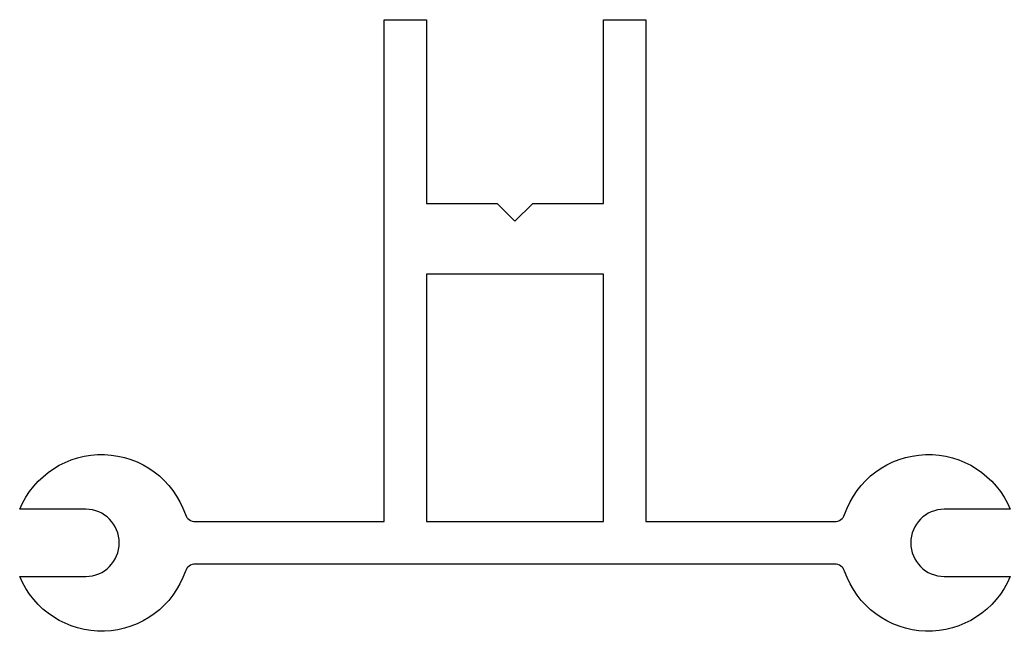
# Model space of a CAD drawing. Extents: x 145.1 to 173.1, y 218 to 235.3.
import ezdxf

# ---------------------------------------------------------------- set-up
doc = ezdxf.new("R2010")
doc.units = 0
doc.header["$LTSCALE"] = 15
doc.layers.get('0').update_dxf_attribs({"linetype": 'CONTINUOUS'})

msp = doc.modelspace()

# ---------------------------------------------------------------- linework, layer by layer
at = {"color": 0, "linetype": 'BYBLOCK'}
msp.add_lwpolyline([(150.071, 221.098), (155.407, 221.098), (155.407, 235.298), (156.607, 235.298), (156.607, 230.098), (158.607, 230.098), (159.107, 229.598), (159.607, 230.098), (161.607, 230.098), (161.607, 235.298), (162.807, 235.298), (162.807, 221.098), (168.143, 221.098, 0.321309), (168.427, 221.301, -0.693188), (173.107, 221.448), (171.245, 221.448, 1), (171.245, 219.548), (173.107, 219.548, -0.693188), (168.427, 219.694, 0.321309), (168.143, 219.898), (150.071, 219.898, 0.321309), (149.787, 219.694, -0.693188), (145.107, 219.548), (146.97, 219.548, 1), (146.97, 221.448), (145.107, 221.448, -0.693188), (149.787, 221.301, 0.321309)], format="xyb", close=True, dxfattribs=at)
msp.add_lwpolyline([(156.607, 228.098), (156.607, 221.098), (161.607, 221.098), (161.607, 228.098)], close=True, dxfattribs=at)

doc.saveas('drawing.dxf')
